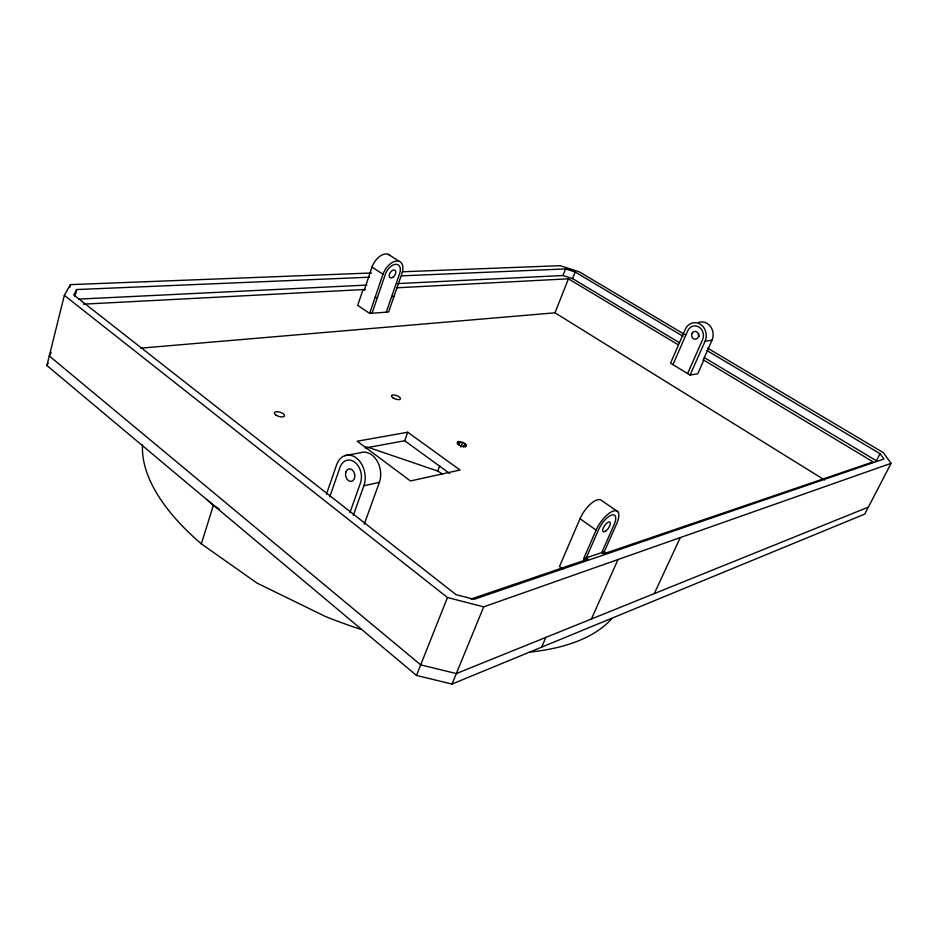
<?xml version="1.0" encoding="UTF-8"?>
<svg xmlns="http://www.w3.org/2000/svg" width="938" height="938" viewBox="0 0 938 938"><rect width="100%" height="100%" fill="white"/><g stroke="black" fill="none" stroke-linecap="round" stroke-linejoin="round"><path stroke-width="1.41" d="M707.404 348.021L883.268 452.608L891.1 463.313L864.754 514.083L452.01 684.06L416.495 675.442L46.9 365.527L64.347 295.364L70.397 284.636L371.554 272.981M69.693 287.474L70.397 284.636M74.946 296.537L76.705 289.549L369.443 277.202M360.942 629.386A253.366 115.773 19.7 0 1 325.545 616.547L257.118 583.143L201.342 543.852L213.418 505.16A256.121 110.942 19.9 0 1 207.392 500.024M390.126 255.546A14.187 8.489 -57.4 0 0 380.582 255.793A14.187 8.489 -57.4 0 0 372.011 267.096L364.179 290.346L363.029 289.572L357.718 305.342L369.642 313.421L388.613 312.002L401.945 273.509A14.258 8.419 -57.4 0 0 396.891 261.01A14.258 8.419 -57.4 0 0 382.985 274.271L369.642 313.421M372.046 313.245L385.366 274.224A10.693 6.308 -57.4 0 1 395.801 264.282A10.693 6.308 -57.4 0 1 399.6 273.65L386.245 312.26M326.447 494.209L336.625 464.826A20.319 14.656 78.7 0 1 356.346 457.967A20.319 14.656 78.7 0 1 363.897 485.708L353.321 515.29M329.766 496.812L340.013 467.347A15.231 10.998 78.7 0 1 354.799 462.211A15.231 10.998 78.7 0 1 360.462 483L349.921 512.629M364.202 524.307L379.374 482.367A20.05 14.609 78.7 0 0 376.619 460.195A20.05 14.609 78.7 0 0 360.426 452.737L344.821 455.669M365.328 448.001L404.665 440.731L407.772 432.23L460.03 470.02L410.445 480.96L357.19 441.223L407.772 432.23M442.619 474.112L437.741 471.04L439.758 465.74M457.427 443.979L458.342 441.599L460.335 441.622L464.861 443.451L466.338 445.878C463.454 447.661 458.705 445.609 457.181 442.736L458.342 441.599M458.975 445.198L460.335 441.622M460.898 447.063L462.727 442.302M463.489 447.016L464.861 443.451M465.271 447.145L466.186 444.764M397.63 283.581L562.976 275.538L565.579 268.925L575.193 272.008L683.075 336.308M140.77 348.15L554.979 312.811L568.44 278.809L678.045 344.668M679.288 342.593L572.567 278.598L575.193 272.008M416.495 675.442L447.461 597.529L64.347 295.364M452.01 684.06L483.703 606.851L891.1 463.313M617.65 511.585L601.575 500.482A18.795 7.563 -55.1 0 0 591.175 503.46A18.795 7.563 -55.1 0 0 580.024 518.726L559.47 566.575L562.835 569.049M541.66 647.15L545.904 637.383M583.624 558.755L596.122 530.099A18.924 7.387 -55.1 0 1 613.37 511.022A18.924 7.387 -55.1 0 1 616.7 523.639L604.283 551.743L583.624 558.755L585.406 560.033M687.601 373.559L672.933 364.648L687.695 330.915A9.462 8.301 84.2 0 1 698.833 326.952A9.462 8.301 84.2 0 1 702.585 339.744L687.601 373.559L690.063 375.059L697.766 373.758L703.828 360.169L873.137 461.895L603.509 553.866L601.75 552.611L614.144 524.494A14.199 5.546 -55.1 0 0 611.646 515.044A14.199 5.546 -55.1 0 0 598.725 529.337L586.262 557.864L588.032 559.142L471.111 599.019M690.063 375.059L705.106 341.186A12.616 11.057 84.2 0 0 700.111 324.114A12.616 11.057 84.2 0 0 685.244 329.414L670.541 363.088L672.933 364.648M698.552 322.473A12.522 11.01 84.3 0 1 710.429 326.401A12.522 11.01 84.3 0 1 712.001 340.271L703.066 360.286L703.828 360.169M591.409 618.998L618.013 559.529M654.29 593.602L680.285 537.591M706.912 350.507L880.043 453.687L876.397 460.781L704.391 357.648M46.9 365.527L48.155 363.158M51.156 352.442L49.28 355.959L420.693 664.866L456.314 673.566L868.365 507.13M76.705 289.549L73.762 294.931L456.044 594.669L474.053 599.323L883.924 459.022L880.043 453.687M363.897 485.708L379.374 482.367M705.106 341.186L712.001 340.271M375.036 297.592L377.439 297.452M391.662 296.607L393.995 296.467M83.505 304.158L365.433 289.455M396.633 287.814L568.44 278.809M78.64 299.116L366.899 285.082M401.652 275.842L565.579 268.925M402.25 271.786L560.138 265.677L579.285 271.821L684.799 334.573M447.461 597.529L483.703 606.851M562.976 275.538L572.567 278.598M437.741 471.04L368.435 447.438A101.843 46.009 19.8 0 0 365.562 447.016M554.979 312.811L824.561 479.963M388.285 254.315L399.26 261.374M372.011 267.096L382.985 274.271M213.418 505.16L219.445 509.311M580.024 518.726L596.122 530.099M604.283 551.743L606.042 552.998M404.665 440.731L449.619 473.467M611.775 618.623A253.366 115.773 19.7 0 1 529.478 652.121M201.342 543.852A253.366 115.773 19.7 0 1 142.529 444.846M699.197 336.531A3.916 3.435 84.3 0 1 698.693 333.588M392.799 277.343A4.455 2.626 -57.4 0 0 395.203 270.402A4.455 2.626 -57.4 0 0 389.563 274.037A4.455 2.626 -57.4 0 0 392.799 277.343M692.021 333.471A3.94 3.459 84.2 0 0 695.339 339.251A3.94 3.459 84.2 0 0 698.013 333.225A3.94 3.459 84.2 0 0 692.021 333.471M606.206 530.662A5.909 2.31 -55.1 0 0 609.981 522.126A5.909 2.31 -55.1 0 0 603.286 527.883A5.909 2.31 -55.1 0 0 606.206 530.662M345.946 471.849A6.343 4.584 78.7 0 0 350.683 481.417A6.343 4.584 78.7 0 0 353.978 472.119A6.343 4.584 78.7 0 0 345.946 471.849M275.655 414.889A5.288 2.204 17.4 0 0 284.284 416.261A5.288 2.204 17.4 0 0 278.41 411.817A5.288 2.204 17.4 0 0 275.655 414.889M392.823 397.759A4.76 1.841 19.6 0 0 400.35 399.06A4.76 1.841 19.6 0 0 394.699 395.062A4.76 1.841 19.6 0 0 392.823 397.759"/></g></svg>
